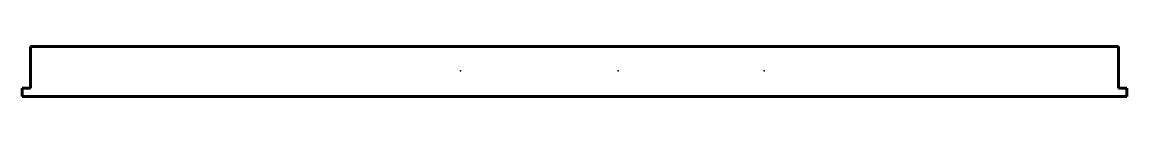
# Model space of a CAD drawing. Header units: millimetres. Extents: x -3 to 1982, y 157 to 247.
import ezdxf

# ---------------------------------------------------------------- set-up
doc = ezdxf.new("R2010")
doc.units = ezdxf.units.MM
for name, pattern in [('K5LT32768', [0]), ('K5LT32769', [0]), ('K5LT32770', [0])]:
    doc.linetypes.add(name, pattern=pattern)
doc.layers.add('Системный слой', color=7, linetype='Continuous')

msp = doc.modelspace()

# ---------------------------------------------------------------- linework, layer by layer
at = {"layer": 'Системный слой', "color": 3, "linetype": 'K5LT32770', "lineweight": 60, "true_color": 0x00ff00}
for p, q in [((11.9, 247.3), (1966.9, 247.3)), ((-3.1, 157.3), (1981.9, 157.3))]:
    msp.add_line(p, q, dxfattribs=at)
at = {"layer": 'Системный слой', "color": 7, "linetype": 'K5LT32769', "lineweight": 60}
for p, q in [((11.9, 247.3), (11.9, 172.3)), ((11.9, 172.3), (-3.1, 172.3)), ((-3.1, 172.3), (-3.1, 157.3))]:
    msp.add_line(p, q, dxfattribs=at)
at = {"layer": 'Системный слой', "color": 5, "linetype": 'K5LT32768', "lineweight": 60, "true_color": 0x0000ff}
for p, q in [((1966.9, 247.3), (1966.9, 172.3)), ((1966.9, 172.3), (1981.9, 172.3)), ((1981.9, 172.3), (1981.9, 157.3))]:
    msp.add_line(p, q, dxfattribs=at)
at = {"layer": 'Системный слой'}
for p in [(784.4, 203.3), (1067.6, 203.3), (1330.4, 203.3)]:
    msp.add_point(p, dxfattribs=at)

doc.saveas('drawing.dxf')
